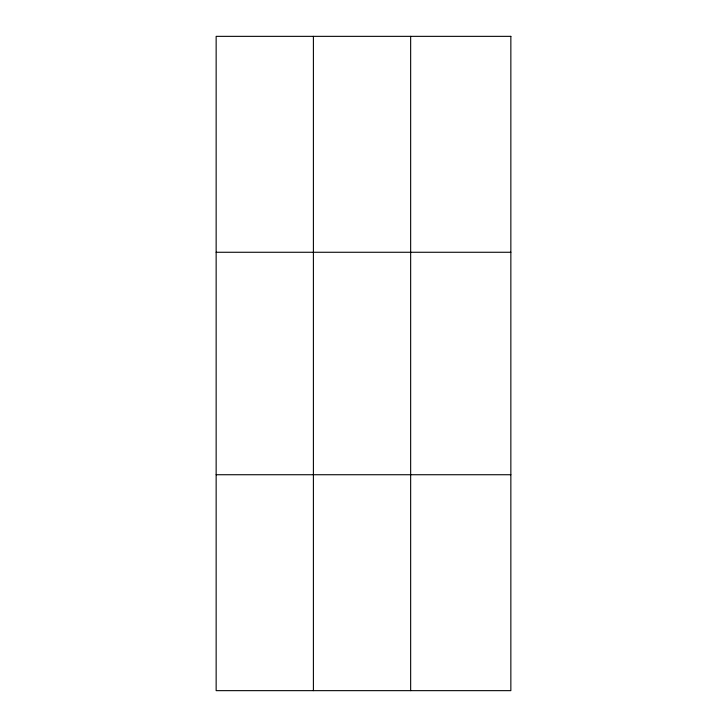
<?xml version="1.0" encoding="UTF-8"?>
<svg xmlns="http://www.w3.org/2000/svg" width="727" height="727" viewBox="0 0 727 727"><rect width="100%" height="100%" fill="white"/><g stroke="black" fill="none" stroke-linecap="round" stroke-linejoin="round"><path stroke-width="1.09" d="M313.401 36.35L313.401 690.65M410.655 36.35L410.655 690.65M216.146 252.269L510.854 252.269M216.146 474.731L510.854 474.731M510.854 36.35L510.854 690.65L216.146 690.65L216.146 36.35L510.854 36.35"/></g></svg>
